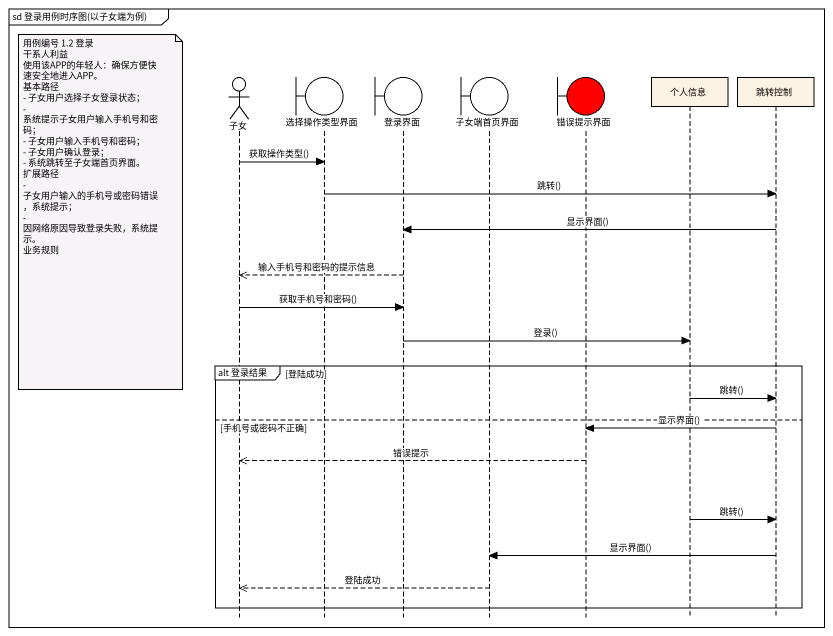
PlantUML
@startuml
mainframe sd 登录用例时序图(以子女端为例)
hide footbox
actor 子女
boundary 选择操作类型界面
boundary 登录界面
boundary 子女端首页界面
boundary 错误提示界面 #FF0000
participant 个人信息
participant 跳转控制

子女 -> 选择操作类型界面 : 获取操作类型()
选择操作类型界面 -> 跳转控制 : 跳转()
note left of 子女
  用例编号 1.2 登录
  干系人利益
  使用该APP的年轻人：确保方便快速安全地进入APP。
  基本路径
  - 子女用户选择子女登录状态；
  - 系统提示子女用户输入手机号和密码；
  - 子女用户输入手机号和密码；
  - 子女用户确认登录；
  - 系统跳转至子女端首页界面。
  扩展路径
  - 子女用户输入的手机号或密码错误，系统提示；
  - 因网络原因导致登录失败，系统提示。
  业务规则
end note
跳转控制 -> 登录界面 : 显示界面()
登录界面 -->> 子女 : 输入手机号和密码的提示信息
子女 -> 登录界面 : 获取手机号和密码()
登录界面 -> 个人信息 : 登录()
group alt 登录结果 [登陆成功]
  个人信息 -> 跳转控制 : 跳转()
else 手机号或密码不正确
  跳转控制 -> 错误提示界面 : 显示界面()
  错误提示界面 -->> 子女 : 错误提示
  个人信息 -> 跳转控制 : 跳转()
  跳转控制 -> 子女端首页界面 : 显示界面()
  子女端首页界面 -->> 子女 : 登陆成功
end
@enduml
